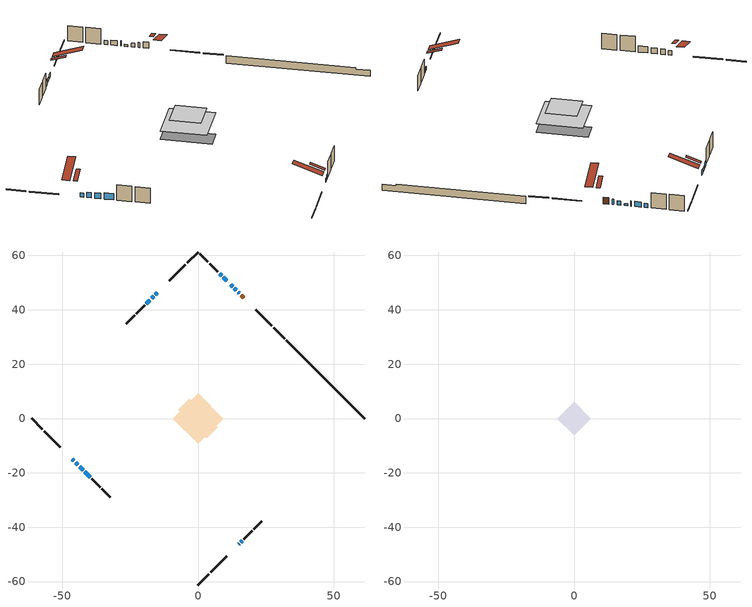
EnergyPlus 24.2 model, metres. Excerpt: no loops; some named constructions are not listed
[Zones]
conditioned space
 floor adiabatic (AdiabaticFloorConstruction): -9.28,0 0,9.28 9.28,0 0,-9.28 z3.58
 floor foundation (Slab1 construction): -7.19,3.21 -3.21,7.19 7.19,-3.21 3.21,-7.19 z-1.22
 wall outside (RimJoist1 construction): 0,-61.26 4,-57.26 / -61.26,0 -57.26,-4 / 0,61.26 -4,57.26 / 31.83,29.43 27.83,33.43 z1.14:1.44
 wall outside (RimJoist2 construction): 4.65,-56.61 10.55,-50.71 / -56.61,-4.65 -50.71,-10.55 / -4.65,56.61 -10.55,50.71 / 27.18,34.08 21.28,39.98 z1.14:1.44
 wall outside (AdiabaticWallConstruction 1): 16.91,44.35 15.83,45.43 z1.14:3.17
 wall outside (AdiabaticWallConstruction): 15.17,46.09 14.8,46.47 / 11.39,49.87 11.28,49.98 z1.14:2.77; 14.14,47.12 13.42,47.84 / 14.92,-46.34 15.16,-46.1 / -16.33,44.93 -17.08,44.18 / 8.71,52.55 7.99,53.27 z1.14:2.36; 12.77,48.5 12.05,49.22 z1.14:1.75; -46.34,-14.92 -45.7,-15.57 z1.14:2.46; -45.04,-16.22 -44.18,-17.08 z1.14:2.82; -14.92,46.34 -15.67,45.59 z1.14:2.61; 10.63,50.64 9.37,51.89 / 15.81,-45.45 16.21,-45.05 / -17.74,43.53 -18.99,42.27 z1.14:2.72; -43.52,-17.74 -42.26,-19 z1.14:2.92; -41.61,-19.65 -39.7,-21.56 z1.14:3.12
 wall outside (Wall1 construction): 16.87,-44.39 19.87,-41.39 / -39.05,-22.21 -36.04,-25.22 / -19.65,41.61 -22.65,38.61 / 7.34,53.93 4.33,56.93 z1.14:6.02
 wall outside (Wall2 construction): 20.53,-40.73 23.55,-37.72 / -35.39,-25.88 -32.37,-28.89 / -23.31,37.95 -26.33,34.93 / 3.67,57.59 0.66,60.6 z1.14:6.02
 wall foundation (FoundationWall1 construction): 32.49,28.77,-1.22 32.49,28.77,1.14 58.38,2.88,1.14 58.38,2.88,0.72 61.26,0,0.72 61.26,0,-1.22
 window (WindowConstruction 11): 15.17,46.09 14.8,46.46 z1.14:2.76
 window (WindowConstruction 6): 14.14,47.12 13.42,47.84 z1.14:2.36
 window (WindowConstruction 7): 12.77,48.5 12.05,49.21 z1.14:1.75
 window (WindowConstruction 8): -46.34,-14.92 -45.7,-15.57 z1.14:2.46
 window (WindowConstruction 9): -45.04,-16.22 -44.18,-17.08 z1.14:2.82
 window (WindowConstruction 10): -14.92,46.34 -15.67,45.59 z1.14:2.61
 window (WindowConstruction 13): 14.92,-46.34 15.16,-46.1 z1.14:2.36
 window (WindowConstruction 14): -16.33,44.93 -17.08,44.18 z1.14:2.36
 window (WindowConstruction 12): 11.39,49.87 11.28,49.98 z1.14:2.76
 window (WindowConstruction): 10.63,50.64 9.37,51.89 z1.14:2.72
 window (WindowConstruction 1): 15.82,-45.45 16.21,-45.05 z1.14:2.72
 window (WindowConstruction 2): -43.52,-17.74 -42.26,-19 z1.14:2.92
 window (WindowConstruction 3): -41.61,-19.65 -39.7,-21.56 z1.14:3.12
 window (WindowConstruction 4): -17.74,43.52 -18.99,42.27 z1.14:2.72
 window (WindowConstruction 5): 8.71,52.55 7.99,53.27 z1.14:2.36
 door (Door): 16.91,44.35 15.83,45.43 z1.14:3.17
 ceiling adiabatic (AdiabaticFloorConstruction): 0,-9.28 9.28,0 0,9.28 -9.28,0 z3.58
 roof outside (Roof2 construction): 14.26,-47,6.02 11.25,-43.99,7.44 10.46,-44.78,7.44 13.47,-47.79,6.02; -47,-14.26,6.02 -43.99,-11.25,7.44 -44.78,-10.46,7.44 -47.79,-13.47,6.02; -14.26,47,6.02 -11.25,43.99,7.44 -10.46,44.78,7.44 -13.47,47.79,6.02; 17.57,43.69,6.02 14.56,40.68,7.44 15.35,39.89,7.44 18.36,42.9,6.02
attic - vented
 floor to conditioned space (Floor1 construction Reversed): -6.24,0 0,6.24 6.24,0 0,-6.24 z6.02
 roof outside (Roof1 construction): 12.81,-48.45,6.02 6.74,-42.38,8.88 5.14,-43.98,8.88 11.21,-50.05,6.02; -48.45,-12.81,6.02 -42.38,-6.74,8.88 -43.98,-5.14,8.88 -50.05,-11.21,6.02; -12.81,48.45,6.02 -6.74,42.38,8.88 -5.14,43.98,8.88 -11.21,50.05,6.02; 19.02,42.24,6.02 12.95,36.17,8.88 14.55,34.57,8.88 20.62,40.64,6.02
[Material] Roughness=Rough; Thermal Absorptance=0.9
Name | Thickness {m} | Conductivity {W/m-K} | Density {kg/m3} | Specific Heat {J/kg-K} | Solar Absorptance | Visible Absorptance
ceiling loosefill ins | 0.169333 | 0.0480833 | 16.02 | 1046.75 | 0.7 | 0.7
ceiling stud and cavity | 0.1397 | 0.126534 | 65.682 | 1177.47 | 0.7 | 0.7
gypsum board | 0.0127 | 0.160291 | 801 | 837.4 | 0.6 | 0.6
[Construction]
Floor1 construction: ceiling loosefill ins, ceiling stud and cavity, gypsum board
[EnergyManagementSystem:OutputVariable] Type of Data in Variable=Summed; Update Frequency=ZoneTimestep
Name | EMS Variable | EMS Program or Subroutine | Units
loads_htg_slabs_annual_outvar; Energy Management System Output Variable 16 | loads_htg_slabs | component_loads_program | J
loads_htg_internal_mass_annual_outvar; Energy Management System Output Variable 17 | loads_htg_internal_mass | component_loads_program | J
loads_htg_infil_annual_outvar; Energy Management System Output Variable 18 | loads_htg_infil | component_loads_program | J
loads_htg_natvent_annual_outvar; Energy Management System Output Variable 19 | loads_htg_natvent | component_loads_program | J
loads_htg_mechvent_annual_outvar; Energy Management System Output Variable 20 | loads_htg_mechvent | component_loads_program | J
loads_htg_whf_annual_outvar; Energy Management System Output Variable 21 | loads_htg_whf | component_loads_program | J
loads_htg_ducts_annual_outvar; Energy Management System Output Variable 22 | loads_htg_ducts | component_loads_program | J
loads_htg_intgains_annual_outvar; Energy Management System Output Variable 23 | loads_htg_intgains | component_loads_program | J
loads_htg_lighting_annual_outvar; Energy Management System Output Variable 24 | loads_htg_lighting | component_loads_program | J
loads_clg_roofs_annual_outvar; Energy Management System Output Variable 25 | loads_clg_roofs | component_loads_program | J
loads_clg_ceilings_annual_outvar; Energy Management System Output Variable 26 | loads_clg_ceilings | component_loads_program | J
loads_clg_walls_annual_outvar; Energy Management System Output Variable 27 | loads_clg_walls | component_loads_program | J
loads_clg_rim_joists_annual_outvar; Energy Management System Output Variable 28 | loads_clg_rim_joists | component_loads_program | J
loads_clg_foundation_walls_annual_outvar; Energy Management System Output Variable 29 | loads_clg_foundation_walls | component_loads_program | J
loads_clg_doors_annual_outvar; Energy Management System Output Variable 30 | loads_clg_doors | component_loads_program | J
loads_clg_windows_conduction_annual_outvar; Energy Management System Output Variable 31 | loads_clg_windows_conduction | component_loads_program | J
loads_clg_windows_solar_annual_outvar; Energy Management System Output Variable 32 | loads_clg_windows_solar | component_loads_program | J
loads_clg_skylights_conduction_annual_outvar; Energy Management System Output Variable 33 | loads_clg_skylights_conduction | component_loads_program | J
loads_clg_skylights_solar_annual_outvar; Energy Management System Output Variable 34 | loads_clg_skylights_solar | component_loads_program | J
loads_clg_floors_annual_outvar; Energy Management System Output Variable 35 | loads_clg_floors | component_loads_program | J
loads_clg_slabs_annual_outvar; Energy Management System Output Variable 36 | loads_clg_slabs | component_loads_program | J
loads_clg_internal_mass_annual_outvar; Energy Management System Output Variable 37 | loads_clg_internal_mass | component_loads_program | J
loads_clg_infil_annual_outvar; Energy Management System Output Variable 38 | loads_clg_infil | component_loads_program | J
loads_clg_natvent_annual_outvar; Energy Management System Output Variable 39 | loads_clg_natvent | component_loads_program | J
loads_clg_mechvent_annual_outvar; Energy Management System Output Variable 40 | loads_clg_mechvent | component_loads_program | J
loads_clg_whf_annual_outvar; Energy Management System Output Variable 41 | loads_clg_whf | component_loads_program | J
loads_clg_ducts_annual_outvar; Energy Management System Output Variable 42 | loads_clg_ducts | component_loads_program | J
loads_clg_intgains_annual_outvar; Energy Management System Output Variable 43 | loads_clg_intgains | component_loads_program | J
loads_clg_lighting_annual_outvar; Energy Management System Output Variable 44 | loads_clg_lighting | component_loads_program | J
loads_htg_tot_annual_outvar; Energy Management System Output Variable 1; Energy Management System Output Variable 45 | loads_htg_tot | total_loads_program | J
loads_clg_tot_annual_outvar; Energy Management System Output Variable 2; Energy Management System Output Variable 46 | loads_clg_tot | total_loads_program | J
Energy Management System Output Variable 3 | htg_unmet_hours | unmet_hours_program | hr
Energy Management System Output Variable 4 | clg_unmet_hours | unmet_hours_program | hr
Energy Management System Output Variable 5 | loads_htg_roofs | component_loads_program | J
Energy Management System Output Variable 6 | loads_htg_ceilings | component_loads_program | J
Energy Management System Output Variable 7 | loads_htg_walls | component_loads_program | J
Energy Management System Output Variable 8 | loads_htg_rim_joists | component_loads_program | J
Energy Management System Output Variable 9 | loads_htg_foundation_walls | component_loads_program | J
Energy Management System Output Variable 10 | loads_htg_doors | component_loads_program | J
Energy Management System Output Variable 11 | loads_htg_windows_conduction | component_loads_program | J
Energy Management System Output Variable 12 | loads_htg_windows_solar | component_loads_program | J
Energy Management System Output Variable 13 | loads_htg_skylights_conduction | component_loads_program | J
Energy Management System Output Variable 14 | loads_htg_skylights_solar | component_loads_program | J
Energy Management System Output Variable 15 | loads_htg_floors | component_loads_program | J
[Schedule:Day:Interval]
interior lighting schedule day: No, 01:00, 0.108182, 04:00, 0.0901515, 05:00, 0.0991667, 06:00, 0.162273, 07:00, 0.270455, 08:00, 0.342576, 10:00, 0.369621, 11:00, 0.351591, 12:00, 0.333561, 13:00, 0.324545, 14:00, 0.31553, 15:00, 0.333561, 16:00, 0.369621, 17:00, 0.450758, 18:00, 0.585985, 19:00, 0.775303, 20:00, 0.955606, 21:00, 0.991667, 22:00, 0.712197, 23:00, 0.360606, 24:00, 0.162273
interior lighting schedule day 1: No, 01:00, 0.100909, 04:00, 0.0840909, 05:00, 0.0925, 06:00, 0.151364, 07:00, 0.252273, 08:00, 0.319545, 10:00, 0.344773, 11:00, 0.327955, 12:00, 0.311136, 13:00, 0.302727, 14:00, 0.294318, 15:00, 0.311136, 16:00, 0.344773, 17:00, 0.420455, 18:00, 0.546591, 19:00, 0.723182, 20:00, 0.891364, 21:00, 0.925, 22:00, 0.664318, 23:00, 0.336364, 24:00, 0.151364
interior lighting schedule day 2: No, 01:00, 0.0927273, 04:00, 0.0772727, 05:00, 0.085, 06:00, 0.139091, 07:00, 0.231818, 08:00, 0.293636, 10:00, 0.316818, 11:00, 0.301364, 12:00, 0.285909, 13:00, 0.278182, 14:00, 0.270455, 15:00, 0.285909, 16:00, 0.316818, 17:00, 0.386364, 18:00, 0.502273, 19:00, 0.664545, 20:00, 0.819091, 21:00, 0.85, 22:00, 0.610455, 23:00, 0.309091, 24:00, 0.139091
interior lighting schedule day 3: No, 01:00, 0.0845455, 04:00, 0.0704545, 05:00, 0.0775, 06:00, 0.126818, 07:00, 0.211364, 08:00, 0.267727, 10:00, 0.288864, 11:00, 0.274773, 12:00, 0.260682, 13:00, 0.253636, 14:00, 0.246591, 15:00, 0.260682, 16:00, 0.288864, 17:00, 0.352273, 18:00, 0.457955, 19:00, 0.605909, 20:00, 0.746818, 21:00, 0.775, 22:00, 0.556591, 23:00, 0.281818, 24:00, 0.126818
interior lighting schedule day 4: No, 01:00, 0.0763636, 04:00, 0.0636364, 05:00, 0.07, 06:00, 0.114545, 07:00, 0.190909, 08:00, 0.241818, 10:00, 0.260909, 11:00, 0.248182, 12:00, 0.235455, 13:00, 0.229091, 14:00, 0.222727, 15:00, 0.235455, 16:00, 0.260909, 17:00, 0.318182, 18:00, 0.413636, 19:00, 0.547273, 20:00, 0.674545, 21:00, 0.7, 22:00, 0.502727, 23:00, 0.254545, 24:00, 0.114545
interior lighting schedule day 5: No, 01:00, 0.0727273, 04:00, 0.0606061, 05:00, 0.0666667, 06:00, 0.109091, 07:00, 0.181818, 08:00, 0.230303, 10:00, 0.248485, 11:00, 0.236364, 12:00, 0.224242, 13:00, 0.218182, 14:00, 0.212121, 15:00, 0.224242, 16:00, 0.248485, 17:00, 0.30303, 18:00, 0.393939, 19:00, 0.521212, 20:00, 0.642424, 21:00, 0.666667, 22:00, 0.478788, 23:00, 0.242424, 24:00, 0.109091
interior lighting schedule day 6: No, 01:00, 0.0745455, 04:00, 0.0621212, 05:00, 0.0683333, 06:00, 0.111818, 07:00, 0.186364, 08:00, 0.236061, 10:00, 0.254697, 11:00, 0.242273, 12:00, 0.229848, 13:00, 0.223636, 14:00, 0.217424, 15:00, 0.229848, 16:00, 0.254697, 17:00, 0.310606, 18:00, 0.403788, 19:00, 0.534242, 20:00, 0.658485, 21:00, 0.683333, 22:00, 0.490758, 23:00, 0.248485, 24:00, 0.111818
interior lighting schedule day 7: No, 01:00, 0.08, 04:00, 0.0666667, 05:00, 0.0733333, 06:00, 0.12, 07:00, 0.2, 08:00, 0.253333, 10:00, 0.273333, 11:00, 0.26, 12:00, 0.246667, 13:00, 0.24, 14:00, 0.233333, 15:00, 0.246667, 16:00, 0.273333, 17:00, 0.333333, 18:00, 0.433333, 19:00, 0.573333, 20:00, 0.706667, 21:00, 0.733333, 22:00, 0.526667, 23:00, 0.266667, 24:00, 0.12
interior lighting schedule day 8: No, 01:00, 0.0890909, 04:00, 0.0742424, 05:00, 0.0816667, 06:00, 0.133636, 07:00, 0.222727, 08:00, 0.282121, 10:00, 0.304394, 11:00, 0.289545, 12:00, 0.274697, 13:00, 0.267273, 14:00, 0.259848, 15:00, 0.274697, 16:00, 0.304394, 17:00, 0.371212, 18:00, 0.482576, 19:00, 0.638485, 20:00, 0.78697, 21:00, 0.816667, 22:00, 0.586515, 23:00, 0.29697, 24:00, 0.133636
interior lighting schedule day 9: No, 01:00, 0.0972727, 04:00, 0.0810606, 05:00, 0.0891667, 06:00, 0.145909, 07:00, 0.243182, 08:00, 0.30803, 10:00, 0.332348, 11:00, 0.316136, 12:00, 0.299924, 13:00, 0.291818, 14:00, 0.283712, 15:00, 0.299924, 16:00, 0.332348, 17:00, 0.405303, 18:00, 0.526894, 19:00, 0.697121, 20:00, 0.859242, 21:00, 0.891667, 22:00, 0.640379, 23:00, 0.324242, 24:00, 0.145909
interior lighting schedule day 10: No, 01:00, 0.105455, 04:00, 0.0878788, 05:00, 0.0966667, 06:00, 0.158182, 07:00, 0.263636, 08:00, 0.333939, 10:00, 0.360303, 11:00, 0.342727, 12:00, 0.325152, 13:00, 0.316364, 14:00, 0.307576, 15:00, 0.325152, 16:00, 0.360303, 17:00, 0.439394, 18:00, 0.571212, 19:00, 0.755758, 20:00, 0.931515, 21:00, 0.966667, 22:00, 0.694242, 23:00, 0.351515, 24:00, 0.158182
interior lighting schedule day 11: No, 01:00, 0.109091, 04:00, 0.0909091, 05:00, 0.1, 06:00, 0.163636, 07:00, 0.272727, 08:00, 0.345455, 10:00, 0.372727, 11:00, 0.354545, 12:00, 0.336364, 13:00, 0.327273, 14:00, 0.318182, 15:00, 0.336364, 16:00, 0.372727, 17:00, 0.454545, 18:00, 0.590909, 19:00, 0.781818, 20:00, 0.963636, 21:00, 1, 22:00, 0.718182, 23:00, 0.363636, 24:00, 0.163636
interior lighting schedule default day; occupants schedule default day; clothes dryer schedule default day; cooking range schedule default day; misc plug loads schedule default day; general water use schedule default day; heating setpoint default day; cooling setpoint default day; clothes dryer exhaust 0 schedule default day; cooling season schedule day; cooling season schedule day 2; cooling season schedule default day; exterior lighting schedule default day; natural vent schedule default day: No, 24:00, 0
occupants schedule day: No, 05:00, 0.426829, 06:00, 0.719512, 07:00, 1, 08:00, 0.670732, 09:00, 0.329268, 14:00, 0.170732, 15:00, 0.231707, 16:00, 0.329268, 17:00, 0.5, 18:00, 0.670732, 19:00, 0.829268, 21:00, 1, 22:00, 0.853659, 23:00, 0.646341, 24:00, 0.426829
clothes dryer schedule day; clothes dryer exhaust 0 schedule day: No, 01:00, 0.123457, 02:00, 0.0740741, 03:00, 0.0493827, 04:00, 0.0246914, 05:00, 0.0493827, 06:00, 0.0740741, 07:00, 0.197531, 08:00, 0.395062, 09:00, 0.592593, 10:00, 0.839506, 11:00, 0.962963, 12:00, 1, 13:00, 0.91358, 14:00, 0.82716, 15:00, 0.716049, 16:00, 0.753086, 17:00, 0.679012, 18:00, 0.666667, 20:00, 0.62963, 21:00, 0.641975, 22:00, 0.666667, 23:00, 0.54321, 24:00, 0.296296
cooking range schedule day: No, 05:00, 0.0597015, 06:00, 0.11194, 07:00, 0.171642, 08:00, 0.291045, 11:00, 0.343284, 12:00, 0.402985, 13:00, 0.462687, 14:00, 0.343284, 15:00, 0.291045, 16:00, 0.402985, 17:00, 0.567164, 18:00, 1, 19:00, 0.850746, 20:00, 0.432836, 21:00, 0.291045, 22:00, 0.231343, 23:00, 0.171642, 24:00, 0.11194
misc plug loads schedule day: No, 06:00, 0.705882, 07:00, 0.745098, 08:00, 0.803922, 15:00, 0.823529, 16:00, 0.862745, 17:00, 0.921569, 18:00, 0.980392, 19:00, 1, 20:00, 0.980392, 21:00, 0.941176, 22:00, 0.862745, 23:00, 0.784314, 24:00, 0.72549
general water use schedule day: No, 01:00, 0.315068, 03:00, 0.287671, 04:00, 0.342466, 05:00, 0.369863, 06:00, 0.520548, 07:00, 0.60274, 08:00, 0.534247, 10:00, 0.506849, 11:00, 0.465753, 14:00, 0.479452, 15:00, 0.534247, 16:00, 0.589041, 17:00, 0.69863, 18:00, 0.876712, 19:00, 0.890411, 20:00, 0.986301, 21:00, 1, 22:00, 0.863014, 23:00, 0.616438, 24:00, 0.465753
heating setpoint day: No, 24:00, 21
cooling setpoint day: No, 24:00, 25
cooling season schedule day 1: No, 24:00, 1
exterior lighting schedule day: No, 01:00, 0.566667, 03:00, 0.524167, 05:00, 0.495833, 06:00, 0.5525, 07:00, 0.623333, 08:00, 0.580833, 09:00, 0.439167, 10:00, 0.354167, 12:00, 0.34, 13:00, 0.354167, 14:00, 0.396667, 15:00, 0.425, 16:00, 0.495833, 17:00, 0.623333, 18:00, 0.793333, 19:00, 0.906667, 20:00, 0.963333, 21:00, 0.991667, 22:00, 0.920833, 23:00, 0.793333, 24:00, 0.665833
exterior lighting schedule day 1: No, 01:00, 0.528571, 03:00, 0.488929, 05:00, 0.4625, 06:00, 0.515357, 07:00, 0.581429, 08:00, 0.541786, 09:00, 0.409643, 10:00, 0.330357, 12:00, 0.317143, 13:00, 0.330357, 14:00, 0.37, 15:00, 0.396429, 16:00, 0.4625, 17:00, 0.581429, 18:00, 0.74, 19:00, 0.845714, 20:00, 0.898571, 21:00, 0.925, 22:00, 0.858929, 23:00, 0.74, 24:00, 0.621071
exterior lighting schedule day 10: No, 01:00, 0.552381, 03:00, 0.510952, 05:00, 0.483333, 06:00, 0.538571, 07:00, 0.607619, 08:00, 0.56619, 09:00, 0.428095, 10:00, 0.345238, 12:00, 0.331429, 13:00, 0.345238, 14:00, 0.386667, 15:00, 0.414286, 16:00, 0.483333, 17:00, 0.607619, 18:00, 0.773333, 19:00, 0.88381, 20:00, 0.939048, 21:00, 0.966667, 22:00, 0.897619, 23:00, 0.773333, 24:00, 0.649048
exterior lighting schedule day 11: No, 01:00, 0.571429, 03:00, 0.528571, 05:00, 0.5, 06:00, 0.557143, 07:00, 0.628571, 08:00, 0.585714, 09:00, 0.442857, 10:00, 0.357143, 12:00, 0.342857, 13:00, 0.357143, 14:00, 0.4, 15:00, 0.428571, 16:00, 0.5, 17:00, 0.628571, 18:00, 0.8, 19:00, 0.914286, 20:00, 0.971429, 21:00, 1, 22:00, 0.928571, 23:00, 0.8, 24:00, 0.671429
exterior lighting schedule day 2: No, 01:00, 0.485714, 03:00, 0.449286, 05:00, 0.425, 06:00, 0.473571, 07:00, 0.534286, 08:00, 0.497857, 09:00, 0.376429, 10:00, 0.303571, 12:00, 0.291429, 13:00, 0.303571, 14:00, 0.34, 15:00, 0.364286, 16:00, 0.425, 17:00, 0.534286, 18:00, 0.68, 19:00, 0.777143, 20:00, 0.825714, 21:00, 0.85, 22:00, 0.789286, 23:00, 0.68, 24:00, 0.570714
exterior lighting schedule day 3: No, 01:00, 0.442857, 03:00, 0.409643, 05:00, 0.3875, 06:00, 0.431786, 07:00, 0.487143, 08:00, 0.453929, 09:00, 0.343214, 10:00, 0.276786, 12:00, 0.265714, 13:00, 0.276786, 14:00, 0.31, 15:00, 0.332143, 16:00, 0.3875, 17:00, 0.487143, 18:00, 0.62, 19:00, 0.708571, 20:00, 0.752857, 21:00, 0.775, 22:00, 0.719643, 23:00, 0.62, 24:00, 0.520357
exterior lighting schedule day 4: No, 01:00, 0.4, 03:00, 0.37, 05:00, 0.35, 06:00, 0.39, 07:00, 0.44, 08:00, 0.41, 09:00, 0.31, 10:00, 0.25, 12:00, 0.24, 13:00, 0.25, 14:00, 0.28, 15:00, 0.3, 16:00, 0.35, 17:00, 0.44, 18:00, 0.56, 19:00, 0.64, 20:00, 0.68, 21:00, 0.7, 22:00, 0.65, 23:00, 0.56, 24:00, 0.47
exterior lighting schedule day 5: No, 01:00, 0.380952, 03:00, 0.352381, 05:00, 0.333333, 06:00, 0.371429, 07:00, 0.419048, 08:00, 0.390476, 09:00, 0.295238, 10:00, 0.238095, 12:00, 0.228571, 13:00, 0.238095, 14:00, 0.266667, 15:00, 0.285714, 16:00, 0.333333, 17:00, 0.419048, 18:00, 0.533333, 19:00, 0.609524, 20:00, 0.647619, 21:00, 0.666667, 22:00, 0.619048, 23:00, 0.533333, 24:00, 0.447619
exterior lighting schedule day 6: No, 01:00, 0.390476, 03:00, 0.36119, 05:00, 0.341667, 06:00, 0.380714, 07:00, 0.429524, 08:00, 0.400238, 09:00, 0.302619, 10:00, 0.244048, 12:00, 0.234286, 13:00, 0.244048, 14:00, 0.273333, 15:00, 0.292857, 16:00, 0.341667, 17:00, 0.429524, 18:00, 0.546667, 19:00, 0.624762, 20:00, 0.66381, 21:00, 0.683333, 22:00, 0.634524, 23:00, 0.546667, 24:00, 0.45881
exterior lighting schedule day 7: No, 01:00, 0.419048, 03:00, 0.387619, 05:00, 0.366667, 06:00, 0.408571, 07:00, 0.460952, 08:00, 0.429524, 09:00, 0.324762, 10:00, 0.261905, 12:00, 0.251429, 13:00, 0.261905, 14:00, 0.293333, 15:00, 0.314286, 16:00, 0.366667, 17:00, 0.460952, 18:00, 0.586667, 19:00, 0.670476, 20:00, 0.712381, 21:00, 0.733333, 22:00, 0.680952, 23:00, 0.586667, 24:00, 0.492381
exterior lighting schedule day 8: No, 01:00, 0.466667, 03:00, 0.431667, 05:00, 0.408333, 06:00, 0.455, 07:00, 0.513333, 08:00, 0.478333, 09:00, 0.361667, 10:00, 0.291667, 12:00, 0.28, 13:00, 0.291667, 14:00, 0.326667, 15:00, 0.35, 16:00, 0.408333, 17:00, 0.513333, 18:00, 0.653333, 19:00, 0.746667, 20:00, 0.793333, 21:00, 0.816667, 22:00, 0.758333, 23:00, 0.653333, 24:00, 0.548333
exterior lighting schedule day 9: No, 01:00, 0.509524, 03:00, 0.47131, 05:00, 0.445833, 06:00, 0.496786, 07:00, 0.560476, 08:00, 0.522262, 09:00, 0.394881, 10:00, 0.318452, 12:00, 0.305714, 13:00, 0.318452, 14:00, 0.356667, 15:00, 0.382143, 16:00, 0.445833, 17:00, 0.560476, 18:00, 0.713333, 19:00, 0.815238, 20:00, 0.86619, 21:00, 0.891667, 22:00, 0.827976, 23:00, 0.713333, 24:00, 0.59869
[Schedule:Week:Daily]
heating setpoint Week Rule - Jan1-Dec31: heating setpoint day, heating setpoint day, heating setpoint day, heating setpoint day, heating setpoint day, heating setpoint day, heating setpoint day, heating setpoint default day, heating setpoint default day, heating setpoint default day, heating setpoint default day, heating setpoint default day
cooling setpoint Week Rule - Jan1-Dec31: cooling setpoint day, cooling setpoint day, cooling setpoint day, cooling setpoint day, cooling setpoint day, cooling setpoint day, cooling setpoint day, cooling setpoint default day, cooling setpoint default day, cooling setpoint default day, cooling setpoint default day, cooling setpoint default day
clothes dryer exhaust 0 schedule Week Rule - Jan1-Dec31: clothes dryer exhaust 0 schedule day, clothes dryer exhaust 0 schedule day, clothes dryer exhaust 0 schedule day, clothes dryer exhaust 0 schedule day, clothes dryer exhaust 0 schedule day, clothes dryer exhaust 0 schedule day, clothes dryer exhaust 0 schedule day, clothes dryer exhaust 0 schedule default day, clothes dryer exhaust 0 schedule default day, clothes dryer exhaust 0 schedule default day, clothes dryer exhaust 0 schedule default day, clothes dryer exhaust 0 schedule default day
cooling season schedule Week Rule - Jan1-May26: cooling season schedule day, cooling season schedule day, cooling season schedule day, cooling season schedule day, cooling season schedule day, cooling season schedule day, cooling season schedule day, cooling season schedule default day, cooling season schedule default day, cooling season schedule default day, cooling season schedule default day, cooling season schedule default day
cooling season schedule Week Rule - May27-Jun2: cooling season schedule day, cooling season schedule day, cooling season schedule day, cooling season schedule day, cooling season schedule day, cooling season schedule day 1, cooling season schedule day 1, cooling season schedule default day, cooling season schedule default day, cooling season schedule default day, cooling season schedule default day, cooling season schedule default day
cooling season schedule Week Rule - Jun3-Sep29: cooling season schedule day 1, cooling season schedule day 1, cooling season schedule day 1, cooling season schedule day 1, cooling season schedule day 1, cooling season schedule day 1, cooling season schedule day 1, cooling season schedule default day, cooling season schedule default day, cooling season schedule default day, cooling season schedule default day, cooling season schedule default day
cooling season schedule Week Rule - Sep30-Oct6: cooling season schedule day 1, cooling season schedule day 2, cooling season schedule day 2, cooling season schedule day 2, cooling season schedule day 2, cooling season schedule day 2, cooling season schedule day 2, cooling season schedule default day, cooling season schedule default day, cooling season schedule default day, cooling season schedule default day, cooling season schedule default day
cooling season schedule Week Rule - Oct7-Dec31: cooling season schedule day 2, cooling season schedule day 2, cooling season schedule day 2, cooling season schedule day 2, cooling season schedule day 2, cooling season schedule day 2, cooling season schedule day 2, cooling season schedule default day, cooling season schedule default day, cooling season schedule default day, cooling season schedule default day, cooling season schedule default day
exterior lighting schedule Week Rule - Sep2-Sep29: exterior lighting schedule day 8, exterior lighting schedule day 8, exterior lighting schedule day 8, exterior lighting schedule day 8, exterior lighting schedule day 8, exterior lighting schedule day 8, exterior lighting schedule day 8, exterior lighting schedule default day, exterior lighting schedule default day, exterior lighting schedule default day, exterior lighting schedule default day, exterior lighting schedule default day
exterior lighting schedule Week Rule - Sep30-Oct6: exterior lighting schedule day 8, exterior lighting schedule day 9, exterior lighting schedule day 9, exterior lighting schedule day 9, exterior lighting schedule day 9, exterior lighting schedule day 9, exterior lighting schedule day 9, exterior lighting schedule default day, exterior lighting schedule default day, exterior lighting schedule default day, exterior lighting schedule default day, exterior lighting schedule default day
exterior lighting schedule Week Rule - Oct7-Oct27: exterior lighting schedule day 9, exterior lighting schedule day 9, exterior lighting schedule day 9, exterior lighting schedule day 9, exterior lighting schedule day 9, exterior lighting schedule day 9, exterior lighting schedule day 9, exterior lighting schedule default day, exterior lighting schedule default day, exterior lighting schedule default day, exterior lighting schedule default day, exterior lighting schedule default day
exterior lighting schedule Week Rule - Oct28-Nov3: exterior lighting schedule day 9, exterior lighting schedule day 9, exterior lighting schedule day 9, exterior lighting schedule day 9, exterior lighting schedule day 10, exterior lighting schedule day 10, exterior lighting schedule day 10, exterior lighting schedule default day, exterior lighting schedule default day, exterior lighting schedule default day, exterior lighting schedule default day, exterior lighting schedule default day
exterior lighting schedule Week Rule - Nov4-Nov24: exterior lighting schedule day 10, exterior lighting schedule day 10, exterior lighting schedule day 10, exterior lighting schedule day 10, exterior lighting schedule day 10, exterior lighting schedule day 10, exterior lighting schedule day 10, exterior lighting schedule default day, exterior lighting schedule default day, exterior lighting schedule default day, exterior lighting schedule default day, exterior lighting schedule default day
exterior lighting schedule Week Rule - Nov25-Dec1: exterior lighting schedule day 10, exterior lighting schedule day 10, exterior lighting schedule day 10, exterior lighting schedule day 10, exterior lighting schedule day 10, exterior lighting schedule day 10, exterior lighting schedule day 11, exterior lighting schedule default day, exterior lighting schedule default day, exterior lighting schedule default day, exterior lighting schedule default day, exterior lighting schedule default day
exterior lighting schedule Week Rule - Dec2-Dec31: exterior lighting schedule day 11, exterior lighting schedule day 11, exterior lighting schedule day 11, exterior lighting schedule day 11, exterior lighting schedule day 11, exterior lighting schedule day 11, exterior lighting schedule day 11, exterior lighting schedule default day, exterior lighting schedule default day, exterior lighting schedule default day, exterior lighting schedule default day, exterior lighting schedule default day
natural vent schedule Week Rule - Jan1-Dec31: natural vent schedule default day, natural vent schedule default day, natural vent schedule default day, natural vent schedule default day, natural vent schedule default day, natural vent schedule default day, natural vent schedule default day, natural vent schedule default day, natural vent schedule default day, natural vent schedule default day, natural vent schedule default day, natural vent schedule default day
[Schedule:Year]
heating setpoint: heating setpoint Week Rule - Jan1-Dec31, 1, 1, 12, 31
cooling setpoint: cooling setpoint Week Rule - Jan1-Dec31, 1, 1, 12, 31
clothes dryer exhaust 0 schedule: clothes dryer exhaust 0 schedule Week Rule - Jan1-Dec31, 1, 1, 12, 31
cooling season schedule: cooling season schedule Week Rule - Jan1-May26, 1, 1, 5, 26, cooling season schedule Week Rule - May27-Jun2, 5, 27, 6, 2, cooling season schedule Week Rule - Jun3-Sep29, 6, 3, 9, 29, cooling season schedule Week Rule - Sep30-Oct6, 9, 30, 10, 6, cooling season schedule Week Rule - Oct7-Dec31, 10, 7, 12, 31
natural vent schedule: natural vent schedule Week Rule - Jan1-Dec31, 1, 1, 12, 31
